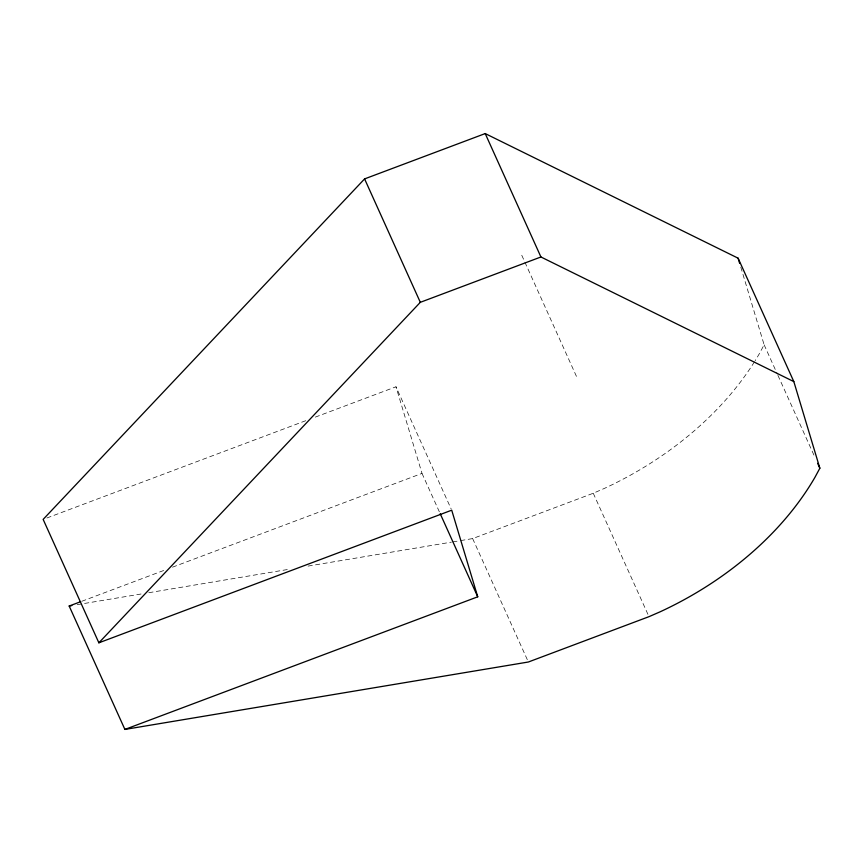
<?xml version="1.0" encoding="UTF-8"?>
<svg xmlns="http://www.w3.org/2000/svg" width="863" height="863" viewBox="0 0 863 863"><rect width="100%" height="100%" fill="white"/><g stroke="black" fill="none" stroke-linecap="round" stroke-linejoin="round"><path stroke-width="0.65" stroke-dasharray="4.32 3.24" d="M740.788 267.109L764.122 344.801L759.224 353.906A279.342 194.747 -24.3 0 1 755.168 360.669M460.691 540.583L472.644 538.588L593.259 493.248L604.434 488.393A279.342 194.747 -24.3 0 0 754.467 361.791M46.926 517.983L306.516 420.41M315.34 417.099L395.988 386.786L451.155 508.976M81.769 601.284L164.941 570.022M172.503 567.174L422.007 473.399L395.988 386.786M77.131 604.683L142.168 593.82M148.803 592.708L289.483 569.202M308.069 566.096L451.403 542.137M452.73 541.921L459.364 540.81M764.122 344.801L777.369 374.132M777.919 375.351L814.338 455.998M521.77 255.275L577.498 378.695M593.259 493.248L648.987 616.667M472.644 538.588L527.811 660.778M422.007 473.399L439.666 512.503"/><path stroke-width="1.29" d="M124.898 729.429L477.735 596.808L451.716 510.195L98.878 642.816L43.15 519.397L364.585 178.9L485.211 133.571L738.102 258.188L793.831 381.608L819.85 468.221L814.952 477.325A279.342 194.747 -24.3 0 1 660.152 611.802L648.987 616.667L528.361 662.007L124.898 729.429L69.169 606.02L80.507 601.759M98.878 642.816L420.313 302.32L540.928 256.98L793.831 381.608M69.169 606.02L71.823 605.578M817.639 463.334L819.85 468.221M485.211 133.571L540.928 256.98M364.585 178.9L420.313 302.32M440.216 513.722L477.735 596.808M738.102 258.188L739.634 263.291"/></g></svg>
